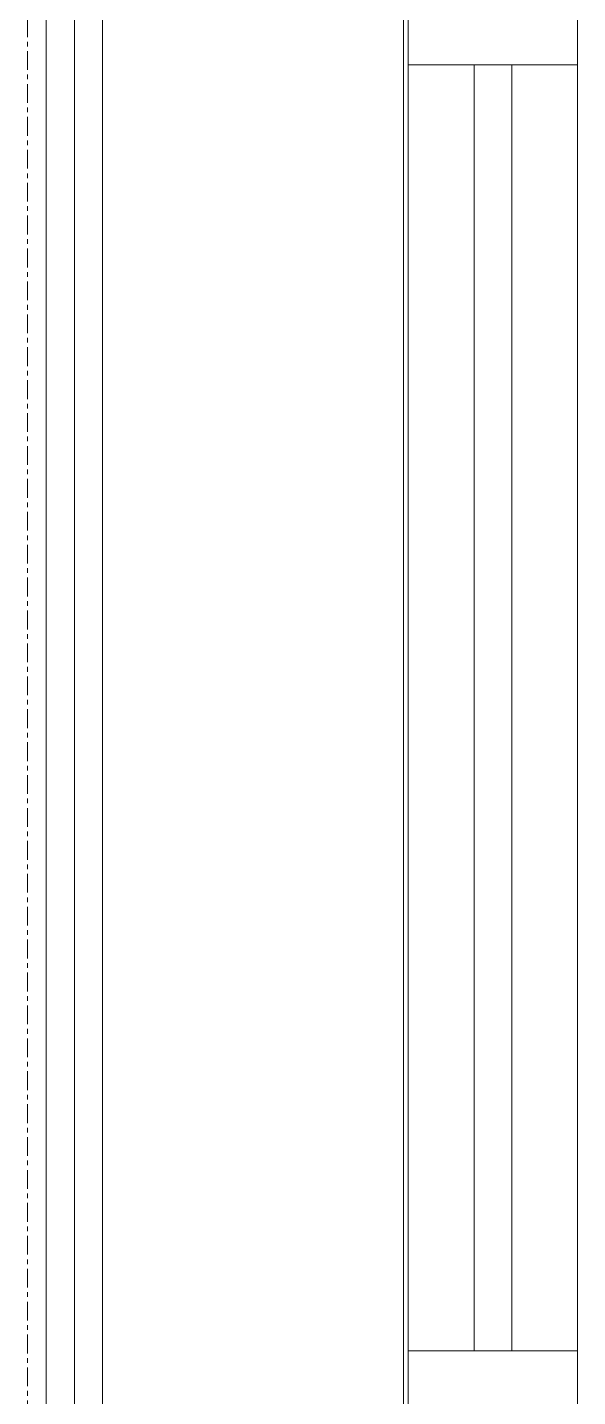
# Model space of a CAD drawing. Header units: inches. Extents: x 21035 to 27089, y -23277 to -20247.
# Drawn here: x 26271.39 to 26286.02, y -22760.4 to -22723.99 of the extents above; entities that cross this region are included whole.
import ezdxf

# ---------------------------------------------------------------- set-up
doc = ezdxf.new("R2010")
doc.units = ezdxf.units.IN
doc.header["$MEASUREMENT"] = 0
doc.linetypes.add('Grid Line 1_2_', pattern=[0.875, 0.5, -0.125, 0.125, -0.125])
for name, color, linetype, lineweight in [('A-CLNG', 13, 'Continuous', 13), ('A-GLAZ-CURT', 52, 'Continuous', 13), ('A-GLAZ-CWMG', 51, 'Continuous', 13), ('A-WALL', 113, 'Continuous', 13), ('S-BEAM', 12, 'Continuous', 13), ('S-GRID', 1, 'Continuous', 9)]:
    doc.layers.add(name, color=color, linetype=linetype, lineweight=lineweight)

# ---------------------------------------------------------------- blocks, each defined once
blk = doc.blocks.new('Girt_C - 8_D-1405484-RCP - First Floor')
at = {"layer": 'S-BEAM', "color": 8, "lineweight": 9}
for p, q in [((26273.39, -22779.053), (26273.39, -22687.678)), ((26281.39, -22687.678), (26281.39, -22787.303))]:
    blk.add_line(p, q, dxfattribs=at)
blk = doc.blocks.new('Rectangular Mullion - Exterior 2_ x 4_5_-1115231-RCP - First Floor')
at = {"layer": 'A-GLAZ-CWMG', "color": 7}
for p, q in [((1, 3), (-1, 3)), ((-1, 3), (-1, -1.5)), ((1, -1.5), (1, 3)), ((-1, -1.5), (1, -1.5))]:
    blk.add_line(p, q, dxfattribs=at)
blk = doc.blocks.new('System Panel - INSULATED LOW-E GLAZING _SEE ELEVATIONS FOR U-FACTOR_ SHGC_ _ LT_-827433-RCP - First Floor')
at = {"layer": 'A-GLAZ-CURT', "color": 7}
for p, q in [((-17.09375, -1.25), (-17.09375, -0.25)), ((-17.09375, -0.25), (17.09375, -0.25)), ((17.09375, -0.25), (17.09375, -1.25)), ((17.09375, -1.25), (-17.09375, -1.25))]:
    blk.add_line(p, q, dxfattribs=at)
at = {"layer": 'A-GLAZ-CURT', "color": 10, "lineweight": 9}
for p, q in [((-17.09375, -0.25), (-17.09375, -1.25)), ((-17.09375, -0.25), (17.09375, -0.25)), ((17.09375, -0.25), (17.09375, -1.25)), ((17.09375, -1.25), (-17.09375, -1.25))]:
    blk.add_line(p, q, dxfattribs=at)
blk = doc.blocks.new('Rectangular Mullion - Exterior 2_ x 4_5_-1135298-RCP - First Floor')
at = {"layer": 'A-GLAZ-CWMG', "color": 8, "lineweight": 9}
for p, q in [((26281.515, -22724.99), (26281.515, -22759.178)), ((26286.015, -22724.99), (26286.015, -22759.178))]:
    blk.add_line(p, q, dxfattribs=at)
blk = doc.blocks.new('Rectangular Mullion - Exterior 2_ x 4_5_-827464-RCP - First Floor')
at = {"layer": 'A-GLAZ-CWMG', "color": 7}
for p, q in [((1, 3), (-1, 3)), ((-1, 3), (-1, -1.5)), ((1, -1.5), (1, 3)), ((-1, -1.5), (1, -1.5))]:
    blk.add_line(p, q, dxfattribs=at)

msp = doc.modelspace()

# ---------------------------------------------------------------- linework, layer by layer
at = {"layer": 'A-CLNG', "color": 8, "lineweight": 9}
msp.add_line((26271.89023, -22543.18702), (26271.89023, -22779.05281), dxfattribs=at)
at = {"layer": 'A-WALL', "color": 8, "lineweight": 9}
msp.add_line((26272.64023, -22687.67781), (26272.64023, -22779.05281), dxfattribs=at)
at = {"layer": 'S-GRID', "linetype": 'Grid Line 1_2_'}
for p, q in [((26271.39023, -23227.3711), (26271.39023, -20361.60083)), ((26273.39023, -23227.3711), (26273.39023, -20361.60083)), ((26281.39023, -23227.3711), (26281.39023, -20361.60083)), ((26281.39023, -23227.3711), (26281.39023, -20361.60083))]:
    msp.add_line(p, q, dxfattribs=at)

# ---------------------------------------------------------------- block references
at = {"layer": 'A-GLAZ-CURT', "color": 10, "lineweight": 9, "rotation": 270}
msp.add_blockref('System Panel - INSULATED LOW-E GLAZING _SEE ELEVATIONS FOR U-FACTOR_ SHGC_ _ LT_-827433-RCP - First Floor', (26284.51523, -22742.08406), dxfattribs=at)
at = {"layer": 'A-GLAZ-CWMG', "color": 8, "lineweight": 9, "extrusion": (0, 0, -1), "rotation": 270}
for name, p in [('Rectangular Mullion - Exterior 2_ x 4_5_-827464-RCP - First Floor', (-26284.51523, -22723.99031)), ('Rectangular Mullion - Exterior 2_ x 4_5_-1115231-RCP - First Floor', (-26284.51523, -22760.17781))]:
    msp.add_blockref(name, p, dxfattribs=at)
at = {"layer": 'A-GLAZ-CWMG', "color": 8, "lineweight": 9}
msp.add_blockref('Rectangular Mullion - Exterior 2_ x 4_5_-1135298-RCP - First Floor', (0, 0), dxfattribs=at)
at = {"layer": 'S-BEAM', "color": 8, "lineweight": 9}
msp.add_blockref('Girt_C - 8_D-1405484-RCP - First Floor', (0, 0), dxfattribs=at)

doc.saveas('drawing.dxf')
